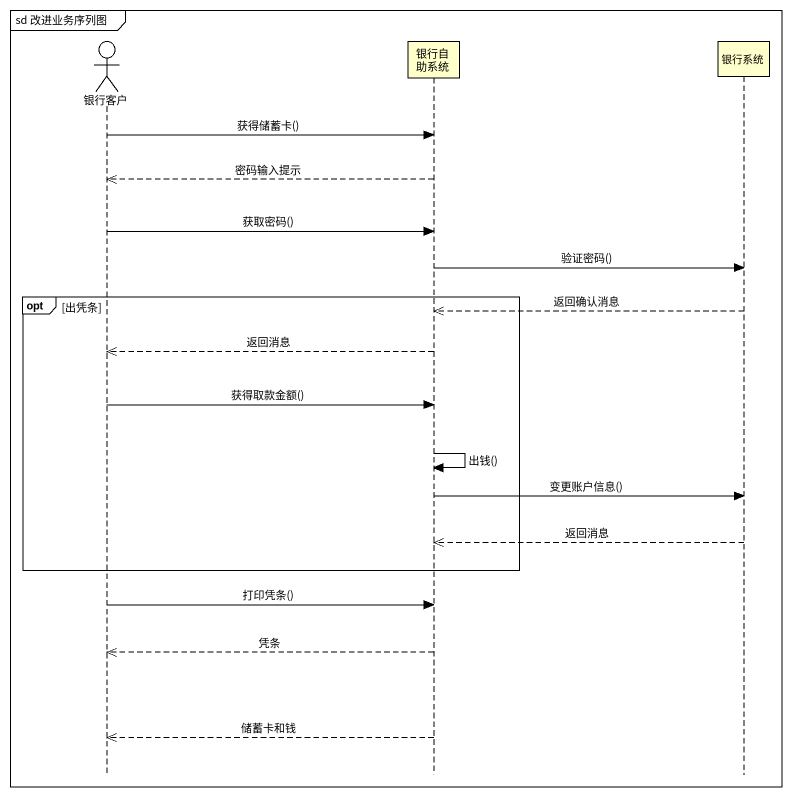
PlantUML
@startuml
mainframe sd 改进业务序列图
hide footbox
actor 银行客户
participant 银行自助系统
participant 银行系统

银行客户 -> 银行自助系统 : 获得储蓄卡()
银行自助系统 -->> 银行客户 : 密码输入提示
银行客户 -> 银行自助系统 : 获取密码()
银行自助系统 -> 银行系统 : 验证密码()
opt 出凭条
  银行系统 -->> 银行自助系统 : 返回确认消息
  银行自助系统 -->> 银行客户 : 返回消息
  银行客户 -> 银行自助系统 : 获得取款金额()
  银行自助系统 -> 银行自助系统 : 出钱()
  银行自助系统 -> 银行系统 : 变更账户信息()
  银行系统 -->> 银行自助系统 : 返回消息
end
银行客户 -> 银行自助系统 : 打印凭条()
银行自助系统 -->> 银行客户 : 凭条
银行自助系统 -->> 银行客户 : 储蓄卡和钱
@enduml
